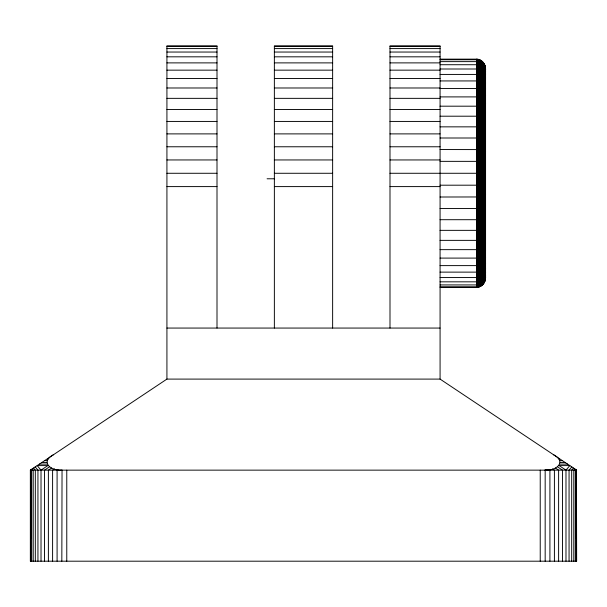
<?xml version="1.0" encoding="UTF-8"?>
<svg xmlns="http://www.w3.org/2000/svg" width="607" height="607" viewBox="0 0 607 607"><rect width="100%" height="100%" fill="white"/><g stroke="black" fill="none" stroke-linecap="round" stroke-linejoin="round"><path stroke-width="0.91" d="M576.346 538.629L576.438 470L440.075 379.094L166.925 379.094L30.35 470.144L30.35 561.194L576.65 561.194L576.438 470L575.353 470.144L575.353 561.194M61.831 561.194L62.043 470C51.132 471.298 39.569 461.844 53.644 454.613M485.6 275.115C485.752 280.085 481.632 285.002 476.495 284.926L440.075 284.926M440.075 287.415L476.495 287.415C481.935 287.483 486.01 281.997 485.6 276.815M485.6 272.293C485.744 277.224 481.526 281.929 476.495 281.83L440.075 281.83M485.6 268.385C485.729 273.256 481.381 277.672 476.495 277.551L440.075 277.551M485.6 263.438C485.699 268.241 481.199 272.262 476.495 272.126L440.075 272.126M485.6 257.505C485.646 262.216 480.979 265.76 476.495 265.616L440.075 265.616M485.6 250.645C485.562 255.243 480.729 258.225 476.495 258.096L440.075 258.096M485.6 242.937C485.441 247.398 480.448 249.743 476.495 249.652L440.075 249.652M485.6 234.469C485.251 238.741 480.167 240.395 476.495 240.364L440.075 240.364M485.6 225.334C484.978 229.355 479.887 230.273 476.495 230.349L440.075 230.349M485.6 215.622C484.606 219.286 479.644 219.514 476.495 219.704L440.075 219.704M545.169 561.194L545.169 470.144C556.035 471.055 567.325 461.844 553.356 454.613M485.577 277.498C485.418 282.263 481.434 286.861 476.495 286.792L440.075 286.792M485.6 205.447C484.12 208.603 479.477 208.262 476.495 208.55L440.075 208.55M485.6 194.923L483.703 196.198L478.331 196.964L440.075 197.009M485.577 184.232L478.331 185.188L440.075 185.203M575.353 470.144L575.815 469.59L576.316 470.144L576.316 561.194M565.982 470.144L569.829 465.599L559.161 465.599L565.982 470.144L565.982 561.194M571.794 466.912L569.062 470.144L569.062 561.194M573.471 468.027L571.68 470.144L571.68 561.194M574.821 468.923L573.79 470.144L573.79 561.194M41.018 470.144L47.839 465.599L37.171 465.599L41.018 470.144L41.018 561.194M49.364 466.912L44.516 470.144L44.516 561.194M51.565 468.027L48.385 470.144L48.385 561.194M54.425 468.923L52.597 470.144L52.597 561.194M57.923 469.59L57.088 470.144L30.35 470.144M166.925 46.504L217.002 46.504M274.364 46.504L332.636 46.504M389.998 46.504L440.075 46.504M166.925 48.59L217.002 48.59M274.364 48.59L332.636 48.59M389.998 48.59L440.075 48.59M166.925 52.043L217.002 52.043M274.364 52.043L332.636 52.043M389.998 52.043L440.075 52.043M166.925 56.823L217.002 56.823M274.364 56.823L332.636 56.823M389.998 56.823L440.075 56.823M440.075 59.137L476.495 59.137C481.935 59.061 486.01 64.554 485.6 69.737M440.075 59.759L476.495 59.759C481.434 59.691 485.418 64.289 485.577 69.054M440.075 61.626L476.495 61.626C481.624 61.55 485.752 66.466 485.6 71.436M166.925 62.885L217.002 62.885M274.364 62.885L332.636 62.885M389.998 62.885L440.075 62.885M440.075 64.721L476.495 64.721C481.526 64.623 485.744 69.327 485.6 74.259M440.075 69.001L476.495 69.001C481.381 68.879 485.729 73.295 485.6 78.166M166.925 70.154L217.002 70.154M274.364 70.154L332.636 70.154M389.998 70.154L440.075 70.154M440.075 74.426L476.495 74.426C481.199 74.289 485.699 78.311 485.6 83.113M166.925 78.546L217.002 78.546M274.364 78.546L332.636 78.546M389.998 78.546L440.075 78.546M440.075 80.936L476.495 80.936C480.979 80.792 485.646 84.335 485.6 89.047M166.925 87.985L217.002 87.985M274.364 87.985L332.636 87.985M389.998 87.985L440.075 87.985M440.075 88.455L476.495 88.455C480.729 88.326 485.562 91.308 485.6 95.906M440.075 96.9L476.495 96.9C480.448 96.809 485.441 99.153 485.6 103.615M166.925 98.349L217.002 98.349M274.364 98.349L332.636 98.349M389.998 98.349L440.075 98.349M440.075 106.187L476.495 106.187C480.167 106.157 485.251 107.811 485.6 112.083M166.925 109.541L217.002 109.541M274.364 109.541L332.636 109.541M389.998 109.541L440.075 109.541M440.075 116.203L476.495 116.203C479.887 116.278 484.978 117.197 485.6 121.218M166.925 121.43L217.002 121.43M274.364 121.43L332.636 121.43M389.998 121.43L440.075 121.43M440.075 126.848L476.495 126.848C479.644 127.038 484.606 127.265 485.6 130.93M166.925 133.889L217.002 133.889M274.364 133.889L332.636 133.889M389.998 133.889L440.075 133.889M440.075 138.001L476.495 138.001C479.477 138.29 484.12 137.948 485.6 141.105M166.925 146.773L217.002 146.773M274.364 146.773L332.636 146.773M389.998 146.773L440.075 146.773M440.075 149.542L478.331 149.588L483.703 150.354L485.6 151.629M166.925 159.952L217.002 159.952M274.364 159.952L332.636 159.952M389.998 159.952L440.075 159.952M440.075 161.348L478.331 161.363L485.6 162.395M166.925 173.276L217.002 173.276M274.364 173.276L332.636 173.276M389.998 173.276L485.6 173.276M267.08 178.784L274.614 178.784M166.925 186.599L217.002 186.599M274.364 186.599L332.636 186.599M389.998 186.599L440.075 186.599M166.925 328.061L440.075 328.061M47.452 458.74L48.75 458.74M558.25 458.74L559.548 458.74M44.577 460.66L47.437 460.66M559.563 460.66L562.423 460.66M41.883 462.451L46.86 462.451M560.14 462.451L565.117 462.451M39.409 464.105L46.997 464.105M560.003 464.105L567.591 464.105M57.088 561.194L57.088 470.144L576.65 470.144M549.912 470.144L544.957 470L549.077 469.59L549.912 470.144L549.912 561.194M31.647 561.194L31.647 470.144L30.562 470L30.654 538.629M557.636 466.912L562.484 470.144L562.484 561.194M555.435 468.027L558.615 470.144L558.615 561.194M552.575 468.923L554.403 470.144L554.403 561.194M32.179 468.923L33.21 470.144L33.21 561.194M35.206 466.912L37.938 470.144L37.938 561.194M33.529 468.027L35.32 470.144L35.32 561.194M31.647 470.144L31.185 469.59L30.684 470.144L30.684 561.194M540.23 470.144L540.23 561.194M485.577 68.477L485.577 278.074M485.517 67.802L485.517 278.75M485.418 67.142L485.418 279.41M485.274 66.497L485.274 280.055M485.099 65.867L485.099 280.684M484.887 65.26L484.887 281.291M484.636 64.668L484.636 281.883M484.356 64.099L484.356 282.452M484.045 63.56L484.045 282.991M483.703 63.037L483.703 283.515M483.331 62.544L483.331 284.008M482.937 62.073L482.937 284.478M482.512 61.633L482.512 284.918M482.057 61.224L482.057 285.328M481.586 60.844L481.586 285.707M481.093 60.503L481.093 286.049M480.577 60.192L480.577 286.36M480.038 59.918L480.038 286.633M479.484 59.691L479.484 286.861M478.915 59.494L478.915 287.058M478.331 59.334L478.331 287.21M477.732 59.228L477.732 287.323M477.117 59.16L477.117 287.392M476.495 59.137L476.495 287.415M440.075 379.094L440.075 45.806L389.998 45.806L389.998 328.061M332.636 328.061L332.636 45.806L274.364 45.806L274.364 328.061M217.002 328.061L217.002 45.806L166.925 45.806L166.925 379.094M66.77 470.144L66.77 561.194"/></g></svg>
